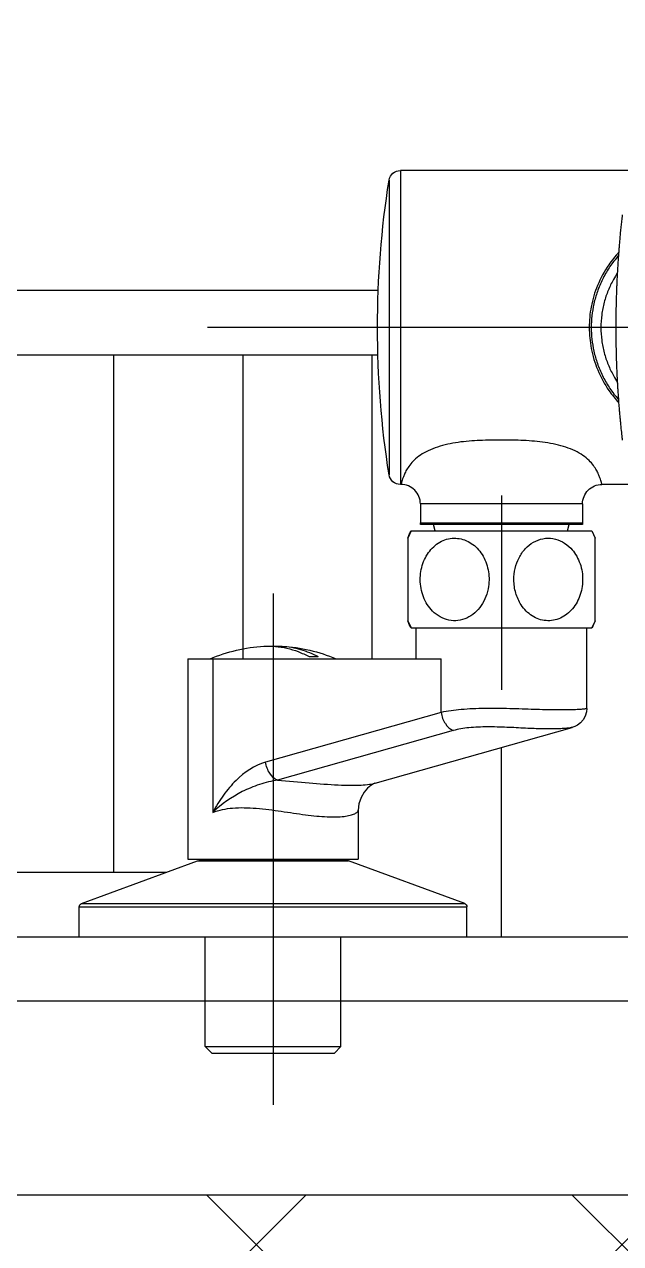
# Model space of a CAD drawing. Header units: millimetres. Extents: x 18456 to 179493, y -203649 to 469211.
# Drawn here: x 110095.8 to 110188.1, y 146936.4 to 147125.2 of the extents above; entities that cross this region are included whole.
import ezdxf

# ---------------------------------------------------------------- set-up
doc = ezdxf.new("R2010")
doc.units = ezdxf.units.MM
for name, color, linetype, true_color in [('X-평면도(기본형)$0$40HAT', 9, 'Continuous', 0x808080), ('X-평면도(기본형)$0$FIN', 9, 'Continuous', 0x808080), ('X-평면도(기본형)$0$FUR', 6, 'Continuous', 0xff00ff), ('X-평면도(기본형)$0$MC', 7, 'Continuous', 0x7f7fff), ('X-평면도(기본형)$0$TIL', 5, 'Continuous', 0x0000ff), ('X-평면도(기본형)$0$W2', 3, 'Continuous', 0x00ff00)]:
    doc.layers.add(name, color=color, linetype=linetype, true_color=true_color)

# ---------------------------------------------------------------- blocks, each defined once
blk = doc.blocks.new('X-평면도(기본형)$0$A$C5C7666B6')
at = {"layer": 'X-평면도(기본형)$0$FUR', "color": 1, "true_color": 0xff0000}
for p, q in [((94.3, 283.57), (94.3, 19.86)), ((68.3, 65.36), (38.24, 65.36)), ((53.14, 30), (-26, 30))]:
    blk.add_line(p, q, dxfattribs=at)
at = {"layer": 'X-평면도(기본형)$0$FUR'}
for p, q in [((70, 113.66), (70, 80.91)), ((118.6, 109.29), (118.6, 49.71)), ((48.91, 79.86), (47.8, 79.36)), ((47.8, 51.36), (47.8, 79.36)), ((48.91, 79.86), (61.69, 79.86)), ((62.8, 79.36), (61.69, 79.86)), ((62.8, 51.36), (62.8, 79.36)), ((70, 80.91), (70, 80.91)), ((35.31, 78.56), (47.8, 78.56)), ((63.8, 77.88), (64.08, 77.91)), ((63.8, 77.88), (63.8, 52.83)), ((67, 77.91), (64.08, 77.91)), ((64.08, 52.81), (64.08, 77.91)), ((67, 77.91), (67, 52.81)), ((23.77, 45.81), (32.4, 76.3)), ((32.4, 76.31), (32.4, 76.31)), ((62.8, 75.59), (63.8, 75.86)), ((0, 60), (4.65, 60)), ((0, 0), (0, 60)), ((4.65, 0), (4.65, 60)), ((5.12, 59.67), (11.75, 41.67)), ((5.12, 0.33), (5.12, 59.67)), ((31.91, 57.88), (24.22, 30.71)), ((34.71, 56.02), (27.02, 28.85)), ((34.71, 56.02), (43, 56.02)), ((43, 16.8), (43, 56.02)), ((62.8, 55.12), (63.8, 54.86)), ((43, 52.16), (47.8, 52.16)), ((48.91, 50.86), (47.8, 51.36)), ((62.8, 51.36), (61.69, 50.86)), ((63.8, 52.83), (64.08, 52.81)), ((67, 52.81), (64.08, 52.81)), ((61.69, 50.86), (48.91, 50.86)), ((70, 49.81), (70, 49.71)), ((118.6, 49.71), (70, 49.71)), ((117.1, 47.95), (71.5, 47.95)), ((23.77, 45.82), (23.77, 45.82)), ((11.75, 18.33), (11.75, 41.67)), ((11.75, 41.67), (11.78, 41.5)), ((19.59, 43.2), (12, 43.2)), ((12, 16.8), (12, 43.2)), ((11.78, 41.46), (11.78, 18.54)), ((11.78, 40.5), (12, 40.5)), ((43.02, 20.25), (43.02, 39.75)), ((11.78, 19.5), (12, 19.5)), ((43, 20.67), (19.25, 20.67)), ((5.12, 0.33), (11.75, 18.33)), ((11.75, 18.33), (11.78, 18.5)), ((43, 16.8), (12, 16.8)), ((0, 0), (4.65, 0))]:
    blk.add_line(p, q, dxfattribs=at)
at = {"layer": 'X-평면도(기본형)$0$FUR', "color": 8, "true_color": 0x808080}
for p, q in [((-18, 39.5), (-17, 40.5)), ((-17, 40.5), (0, 40.5)), ((-17, 19.5), (-17, 40.5)), ((-18, 20.5), (-18, 39.5)), ((-18, 20.5), (-17, 19.5)), ((-17, 19.5), (0, 19.5))]:
    blk.add_line(p, q, dxfattribs=at)
at = {"layer": 'X-평면도(기본형)$0$FUR'}
for points in [[(35.32, 78.56), (34.8, 78.51), (34.13, 78.31), (33.56, 77.99), (33.1, 77.58), (32.77, 77.14), (32.55, 76.73), (32.43, 76.4), (32.4, 76.31)], [(23.77, 45.82), (23.75, 45.76), (23.65, 45.53), (23.41, 45.14), (23, 44.63), (22.38, 44.1), (21.56, 43.62), (20.56, 43.3), (19.59, 43.2)]]:
    blk.add_lwpolyline(points, dxfattribs=at)
for centre, radius, start, end in [((55.3, 64.16), 16.95, 112.1442, 116.268), ((55.3, 64.16), 16.95, 63.732, 67.8558), ((64.08, 76.13), 1.78, 90, 99.0135), ((4.65, 59.5), 0.5, 20.2249, 90), ((55.3, 66.55), 16.95, 243.732, 247.8558), ((55.3, 66.55), 16.95, 292.1442, 296.268), ((64.08, 54.58), 1.78, 260.9865, 270), ((71.78, 49.71), 1.78, 180, 261.0466), ((116.82, 49.71), 1.78, 278.9534, 0), ((94.3, 192.66), 146.49, 261.0466, 278.9534), ((4.65, 0.5), 0.5, 270, 339.7751)]:
    blk.add_arc(centre, radius, start, end, dxfattribs=at)
at = {"layer": 'X-평면도(기본형)$0$FUR', "color": 8, "true_color": 0x808080}
for centre, radius, start, end in [((20, 30), 25, 3.2574, 22.9545), ((19.32, 36.31), 24.04, 359.9872, 1.6206), ((14.43, 36.32), 28.93, 358.5223, 359.9663), ((32.47, 30.71), 12.51, 356.7597, 3.2525), ((20, 30), 25, 337.0455, 356.7426)]:
    blk.add_arc(centre, radius, start, end, dxfattribs=at)
at = {"layer": 'X-평면도(기본형)$0$FUR'}
for points, knots in [([(76.88, 84.09), (77, 84.08), (77.47, 84.03), (78.4, 83.93), (79.41, 83.83), (80.29, 83.74), (80.99, 83.68), (81.7, 83.62), (82.44, 83.56), (83.16, 83.51), (83.78, 83.47), (84.48, 83.42), (85.21, 83.37), (86.07, 83.32), (87.09, 83.27), (88.17, 83.23), (89.37, 83.18), (90.66, 83.15), (92.1, 83.12), (93.4, 83.11), (94.61, 83.1), (95.73, 83.11), (97, 83.13), (98.24, 83.15), (99.36, 83.19), (100.19, 83.22), (100.87, 83.24), (101.63, 83.28), (102.54, 83.32), (103.58, 83.38), (104.61, 83.45), (105.5, 83.51), (106.22, 83.57), (106.95, 83.63), (107.74, 83.69), (108.59, 83.77), (109.46, 83.85), (110.35, 83.94), (111.13, 84.03), (111.56, 84.08), (111.72, 84.09)], [0, 0, 0, 0, 0.01063, 0.042068, 0.075591, 0.095367, 0.115026, 0.134562, 0.15449, 0.176992, 0.202274, 0.224709, 0.244276, 0.263995, 0.295244, 0.330715, 0.359327, 0.399033, 0.440157, 0.479783, 0.509292, 0.539975, 0.572764, 0.614422, 0.646375, 0.670341, 0.690082, 0.710474, 0.73419, 0.765054, 0.799177, 0.824983, 0.844415, 0.865005, 0.887474, 0.911087, 0.935864, 0.960469, 0.985181, 1, 1, 1, 1]), ([(67, 77.91), (67.39, 77.91), (68.18, 78.06), (69.18, 78.73), (69.85, 79.73), (70, 80.52), (70, 80.91)], [0, 0, 0, 0, 1.170664, 2.341384, 3.512105, 4.682769, 4.682769, 4.682769, 4.682769]), ([(70, 80.91), (70.03, 80.89), (70.12, 80.88), (70.32, 80.82), (70.64, 80.72), (71.07, 80.59), (71.61, 80.39), (72.26, 80.07), (72.98, 79.58), (73.78, 78.9), (74.56, 77.95), (75.24, 76.73), (75.79, 75.31), (76.22, 73.76), (76.52, 72.13), (76.77, 69.91), (76.88, 67.09), (76.88, 63.71), (76.78, 60.9), (76.54, 58.67), (76.24, 57.04), (75.82, 55.49), (75.27, 54.06), (74.6, 52.83), (73.83, 51.86), (73.03, 51.17), (72.3, 50.67), (71.65, 50.34), (70.99, 50.1), (70.55, 49.96), (70.3, 49.89)], [0, 0, 0, 0, 0.084821, 0.29084, 0.618994, 1.069306, 1.644258, 2.357898, 3.225185, 4.259722, 5.485079, 6.893205, 8.435031, 10.051118, 11.709486, 13.388526, 16.766202, 20.148393, 23.526298, 25.206193, 26.866037, 28.484944, 30.031056, 31.448478, 32.682912, 33.726967, 34.603956, 35.326205, 35.90942, 36.703333, 36.703333, 36.703333, 36.703333]), ([(35.32, 78.56), (35.31, 78.56), (35.3, 78.54), (35.3, 78.52), (35.28, 78.47), (35.27, 78.37), (35.24, 78.21), (35.21, 77.96), (35.19, 77.65), (35.16, 77.26), (35.14, 76.82), (35.11, 76.1), (35.1, 75.06), (35.1, 73.66), (35.13, 72.08), (35.18, 70.36), (35.24, 68.52), (35.31, 65.98), (35.36, 62.83), (35.22, 59.29), (34.93, 57.04), (34.71, 56.02)], [0, 0, 0, 0, 0.012286, 0.040937, 0.087094, 0.150875, 0.331054, 0.580719, 0.898568, 1.28288, 1.731734, 2.242673, 3.439904, 4.849104, 6.439884, 8.17769, 10.024734, 11.940944, 15.814006, 19.463158, 22.587341, 22.587341, 22.587341, 22.587341]), ([(60.14, 76.08), (59.54, 76.65), (58.07, 77.57), (55.52, 78.07), (52.94, 77.71), (51.04, 76.69), (49.9, 75.52), (49.28, 74.51), (48.93, 73.4), (48.88, 72.25), (49.11, 71.13), (49.63, 70.07), (50.39, 69.14), (51.02, 68.63), (51.37, 68.41)], [0, 0, 0, 0, 2.48123, 5.062608, 7.652357, 10.155081, 11.360225, 12.529985, 13.672486, 14.802736, 15.938697, 17.09655, 18.287095, 19.514112, 19.514112, 19.514112, 19.514112]), ([(32.4, 76.31), (32.37, 76.2), (32.31, 75.91), (32.25, 75.4), (32.2, 74.7), (32.15, 73.45), (32.16, 71.57), (32.27, 69), (32.42, 66.15), (32.51, 63.22), (32.41, 60.43), (32.13, 58.67), (31.91, 57.88)], [0, 0, 0, 0, 0.337638, 0.865074, 1.569443, 2.436977, 4.60116, 7.223737, 10.143378, 13.161237, 16.030486, 18.487221, 18.487221, 18.487221, 18.487221]), ([(55.25, 67.28), (55.84, 67.28), (57.02, 67.41), (58.67, 68), (60.08, 68.97), (61.12, 70.25), (61.7, 71.75), (61.72, 73.34), (61.19, 74.85), (60.53, 75.7), (60.14, 76.08)], [0, 0, 0, 0, 1.776264, 3.522005, 5.21199, 6.834997, 8.401047, 9.943075, 11.505786, 13.124534, 13.124534, 13.124534, 13.124534]), ([(51.37, 68.41), (51.93, 68.04), (53.19, 67.48), (54.56, 67.28), (55.25, 67.28)], [0, 0, 0, 0, 2.017788, 4.086953, 4.086953, 4.086953, 4.086953]), ([(54.22, 63.35), (53.69, 63.28), (52.65, 63.02), (51.24, 62.29), (50.08, 61.28), (49.27, 60.04), (48.87, 58.64), (48.93, 57.19), (49.45, 55.82), (50.05, 55.04), (50.4, 54.69)], [0, 0, 0, 0, 1.612745, 3.187517, 4.709382, 6.175093, 7.5984, 9.009043, 10.441313, 11.921179, 11.921179, 11.921179, 11.921179]), ([(55.25, 52.78), (56.11, 52.77), (57.81, 53.05), (59.67, 54.1), (60.78, 55.29), (61.36, 56.31), (61.68, 57.42), (61.71, 58.56), (61.45, 59.68), (60.92, 60.72), (60.14, 61.63), (58.83, 62.65), (56.82, 63.43), (55.08, 63.48), (54.22, 63.35)], [0, 0, 0, 0, 2.574642, 5.058196, 6.253607, 7.414482, 8.549471, 9.673905, 10.805595, 11.960136, 13.147577, 14.371108, 16.899297, 19.485199, 19.485199, 19.485199, 19.485199]), ([(34.71, 56.02), (34.4, 56.07), (33.79, 56.22), (32.76, 56.74), (32.12, 57.39), (31.91, 57.88)], [0, 0, 0, 0, 0.938296, 1.858282, 3.473906, 3.473906, 3.473906, 3.473906]), ([(50.4, 54.69), (51.01, 54.08), (52.56, 53.11), (54.35, 52.79), (55.25, 52.78)], [0, 0, 0, 0, 2.601561, 5.31285, 5.31285, 5.31285, 5.31285]), ([(67, 52.81), (67.39, 52.81), (68.18, 52.65), (69.18, 51.98), (69.85, 50.99), (70, 50.2), (70, 49.81)], [0, 0, 0, 0, 1.170668, 2.3414, 3.512138, 4.682825, 4.682825, 4.682825, 4.682825]), ([(70.3, 49.89), (70.26, 49.88), (70.18, 49.85), (70.09, 49.83), (70.05, 49.82), (70.02, 49.81), (70.01, 49.81), (70, 49.81), (70, 49.81)], [0, 0, 0, 0, 0.1361482, 0.2332087, 0.2670942, 0.2912878, 0.3058565, 0.3109058, 0.3109058, 0.3109058, 0.3109058]), ([(24.22, 30.71), (24.1, 32.34), (23.81, 35.47), (23.51, 39.24), (23.43, 41.92), (23.46, 43.53), (23.56, 44.8), (23.69, 45.52), (23.77, 45.82)], [0, 0, 0, 0, 4.919945, 9.421848, 11.345542, 12.967661, 14.245561, 15.158914, 15.158914, 15.158914, 15.158914]), ([(19.25, 20.67), (19.63, 21.64), (19.94, 23.29), (20, 25.56), (19.86, 28.08), (19.43, 31.24), (18.95, 34.35), (18.67, 36.71), (18.55, 38.3), (18.53, 39.71), (18.6, 40.91), (18.76, 41.87), (18.96, 42.5), (19.16, 42.87), (19.32, 43.08), (19.49, 43.2), (19.59, 43.2)], [0, 0, 0, 0, 3.150377, 4.935728, 6.819262, 10.713888, 14.500886, 16.251248, 17.852736, 19.269578, 20.473691, 21.447271, 22.18349, 22.464309, 22.68968, 22.998277, 22.998277, 22.998277, 22.998277]), ([(24.22, 30.71), (24.1, 29.76), (23.63, 27.88), (22.17, 24.38), (20.53, 22.01), (19.25, 20.67)], [0, 0, 0, 0, 2.883831, 5.764238, 11.353844, 11.353844, 11.353844, 11.353844]), ([(24.22, 30.71), (24.43, 30.21), (25.07, 29.57), (26.1, 29.05), (26.71, 28.89), (27.02, 28.85)], [0, 0, 0, 0, 1.615616, 2.535594, 3.473884, 3.473884, 3.473884, 3.473884]), ([(27.02, 28.85), (26.53, 27.12), (24.86, 24.7), (21.91, 22.25), (20.16, 21.17), (19.25, 20.67)], [0, 0, 0, 0, 5.388149, 8.374061, 11.514942, 11.514942, 11.514942, 11.514942])]:
    blk.add_open_spline(points, degree=3, knots=knots, dxfattribs=at)
at = {"layer": 'X-평면도(기본형)$0$FUR', "color": 8, "true_color": 0x808080}
for points, knots in [([(105.96, 83.55), (105.34, 82.97), (103.74, 81.68), (100.91, 80.14), (97.6, 79.15), (94.29, 78.84), (90.96, 79.16), (87.64, 80.16), (84.82, 81.7), (83.23, 82.99), (82.63, 83.55)], [0.2719405, 0.2719405, 0.2719405, 0.2719405, 0.3168058, 0.3811235, 0.4424996, 0.4999936, 0.5579276, 0.6196726, 0.6842347, 0.7280806, 0.7280806, 0.7280806, 0.7280806]), ([(105.46, 83.51), (105.37, 83.43), (104.76, 82.89), (103.55, 81.98), (101.76, 80.96), (99.89, 80.17), (98.01, 79.63), (96.14, 79.32), (94.29, 79.22), (92.45, 79.32), (90.58, 79.63), (88.7, 80.17), (86.83, 80.96), (85.04, 81.98), (83.83, 82.89), (83.21, 83.43), (83.12, 83.51)], [0.1202701, 0.1202701, 0.1202701, 0.1202701, 0.1313704, 0.1965955, 0.2608444, 0.3236647, 0.3846647, 0.4435245, 0.4999999, 0.5564755, 0.6153353, 0.6763353, 0.7391556, 0.8034046, 0.8686295, 0.8797721, 0.8797721, 0.8797721, 0.8797721]), ([(102.79, 83.34), (102.44, 83.11), (101.56, 82.57), (100.03, 81.83), (98.2, 81.22), (96.27, 80.84), (94.29, 80.71), (92.32, 80.84), (90.39, 81.22), (88.56, 81.83), (87.03, 82.57), (86.14, 83.11), (85.8, 83.34)], [0.1925645, 0.1925645, 0.1925645, 0.1925645, 0.2347443, 0.2991707, 0.3651883, 0.4323109, 0.4999999, 0.5676891, 0.6348117, 0.7008293, 0.7652557, 0.8074732, 0.8074732, 0.8074732, 0.8074732]), ([(44.96, 31.42), (44.91, 32.37), (44.57, 34.31), (43.81, 36.12), (43.35, 36.99)], [0, 0, 0, 0, 2.87452, 5.837441, 5.837441, 5.837441, 5.837441]), ([(44.96, 28.58), (44.99, 29.18), (44.98, 30.37), (44.69, 32.16), (44.16, 33.91), (43.64, 35.03), (43.35, 35.58)], [0, 0, 0, 0, 1.782751, 3.576383, 5.398214, 7.263672, 7.263672, 7.263672, 7.263672])]:
    blk.add_open_spline(points, degree=3, knots=knots, dxfattribs=at)
blk = doc.blocks.new('X-평면도(기본형)$0$A$C019C01BD')
at = {"layer": 'X-평면도(기본형)$0$FUR', "xscale": -1, "rotation": 90}
blk.add_blockref('X-평면도(기본형)$0$A$C5C7666B6', (198.48, 1200.3), dxfattribs=at)
blk = doc.blocks.new('X-평면도(기본형)$0$T1')
at = {"layer": 'X-평면도(기본형)$0$FUR', "color": 8, "true_color": 0x808080}
for p, q in [((0, 290), (29.3, 290)), ((43, 270), (90, 270)), ((43, 250), (90, 250)), ((10, 230), (90, 230))]:
    blk.add_line(p, q, dxfattribs=at)
at = {"layer": 'X-평면도(기본형)$0$FUR'}
for points in [[(100, 270.92), (100, 0), (0, 0), (0, 700), (100, 700), (100, 487.43)], [(90, 270.87), (90, 10), (10, 10), (10, 238.22)]]:
    blk.add_lwpolyline(points, dxfattribs=at)
blk = doc.blocks.new('X-평면도(기본형)$0$BA23502100')
at = {"layer": 'X-평면도(기본형)$0$MC'}
blk.add_lwpolyline([(500, 2350), (1700, 2350), (1700, 1450), (2100, 1450), (2100, 0), (0, 0), (0, 1450), (500, 1450)], close=True, dxfattribs=at)
at = {"layer": 'X-평면도(기본형)$0$FUR'}
blk.add_blockref('X-평면도(기본형)$0$T1', (500, 1550), dxfattribs=at)
at = {"layer": 'X-평면도(기본형)$0$FUR', "linetype": 'ByBlock', "xscale": -1, "rotation": 90.00000000000001}
blk.add_blockref('X-평면도(기본형)$0$A$C019C01BD', (1700.3, 1973.13), dxfattribs=at)

msp = doc.modelspace()

# ---------------------------------------------------------------- hatches: boundary and pattern name
at = {"layer": 'X-평면도(기본형)$0$40HAT'}
h = msp.add_hatch(dxfattribs=at)
h.set_pattern_fill('H3', color=256, scale=40, style=0, pattern_type=2)
h.set_pattern_definition([(315, (-266331.984, -31820.326), (28.2842712, 28.2842712), []), (45, (-266331.984, -31820.326), (-28.2842712, 28.2842712), [])])
h.paths.add_polyline_path([(109719.63, 148833.95), (109929.63, 148833.95), (109929.63, 148333.95), (111559.63, 148333.95), (111559.63, 148223.95), (110809.63, 148223.95), (110809.63, 146853.95), (109909.63, 146853.95), (109909.63, 146443.95), (109819.63, 146443.95), (109819.63, 146943.95), (110719.63, 146943.95), (110719.63, 148223.95), (109819.63, 148223.95), (109819.63, 148623.95), (109719.63, 148623.95)], flags=0)

# ---------------------------------------------------------------- linework, layer by layer
at = {"layer": 'X-평면도(기본형)$0$FIN'}
msp.add_line((110689.63, 146973.95), (109789.63, 146973.95), dxfattribs=at)
at = {"layer": 'X-평면도(기본형)$0$W2'}
msp.add_line((110719.63, 146943.95), (109819.63, 146943.95), dxfattribs=at)

# ---------------------------------------------------------------- block references
at = {"layer": 'X-평면도(기본형)$0$TIL', "xscale": -1, "rotation": 270}
msp.add_blockref('X-평면도(기본형)$0$BA23502100', (108329.63, 146483.95), dxfattribs=at)

doc.saveas('drawing.dxf')
